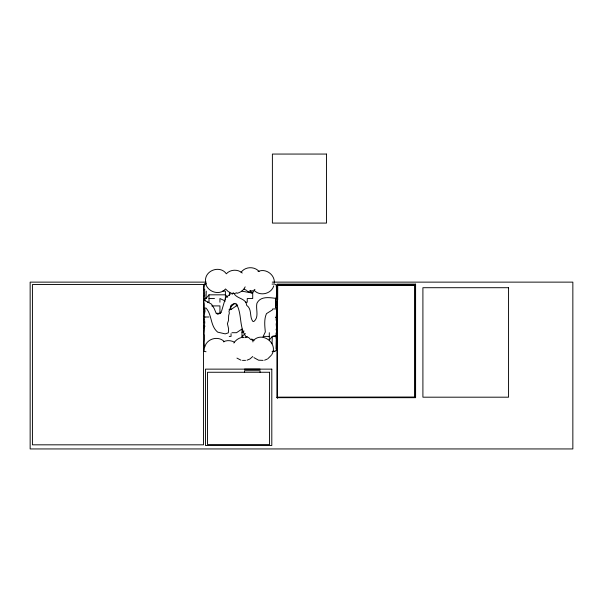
<?xml version="1.0" encoding="UTF-8"?>
<svg xmlns="http://www.w3.org/2000/svg" width="603" height="603" viewBox="0 0 603 603"><rect width="100%" height="100%" fill="white"/><g stroke="black" fill="none" stroke-linecap="round" stroke-linejoin="round"><path stroke-width="0.9" d="M204.281 298.93L206 298.515L206.271 291.128M272.036 343.793L272.307 336.406L276.611 335.381M272.051 284.096L274.35 284.013L276.114 284.752L276.702 290.073L276.325 297.656L275.609 299.729L275.609 307.259L276.272 307.877L276.536 311.645L276.114 319.839L276.611 321.746L276.189 324.218L276.596 328.658L276.084 329.238L276.619 331.492L275.978 333.911C276.883 335.999 275.315 336.941 276.28 338.901L276.008 348.579L276.483 349.996L274.81 351.504L272.126 351.632M204.809 346.966C206.799 338.547 218.452 335.426 224.376 341.72M271.712 354.737C278.805 343.635 262.207 330.889 253.313 340.62M204.854 284.541L206.128 283.847M232.494 294.181L233.195 292.651M245.172 286.855C243.778 290.179 240.559 292.432 237.13 293.292M273.739 285.875C271.305 294.174 259.501 296.661 253.916 290.058M262.991 336.828L265.32 331.989C264.777 326.019 263.91 319.371 266.481 313.628L272.322 309.965L272.571 308.992L276.362 308.864M254.918 289.372L252.34 293.111L241.788 291.128M233.874 343.039C235.992 339.512 239.881 337.258 243.996 337.19M252.793 356.479L249.846 359.019L247.026 360.187M271.252 355.34L268.041 358.551M204.628 298.568L206 298.515L209.007 294.829L225.394 294.829L227.708 297.241M273.672 336.353L272.307 336.406L269.3 340.1L269.3 332.705M204.854 284.375L204.078 287.382L204.146 289.236L204.854 289.304L204.078 290.284L204.854 290.85L204.349 292.214L204.854 292.809L204.281 293.405L204.854 294.377L204.176 295.221L204.854 295.47L204.078 296.842L204.854 297.053L204.854 298.116L204.04 298.922L204.854 299.48L203.505 301.078C205.382 304.379 203.354 308.676 204.854 311.389M241.057 272.375C245.089 266.488 254.443 266.149 259.086 271.501M276.325 297.656L275.609 298.327C269.134 297.581 260.504 295.945 256.916 303.294C255.574 309.151 259.396 317.057 253.923 321.444L252.943 321.497C249.122 316.809 252.371 309.324 246.71 305.397C246.107 297.927 236.76 299.111 233.934 293.292L230.323 293.932L225.514 297.89L221.648 310.899L219.929 313.417L217.698 314.246L216.16 313.236L214.253 308.646L211.54 304.176L205.955 301.04L205.133 300.686L204.854 301.078L204.854 299.48M230.859 306.671L234.959 303.332M241.984 332.705L244.034 331.032M242.926 337.763L241.984 336.399L245.398 333.617M203.505 351.172L203.829 351.172C204.794 348.609 204.319 345.104 204.191 342.353C204.553 339.994 204.568 337.838 204.553 335.004L204.063 334.333L204.538 328.153L204.04 327.904L204.492 327.143L204.1 326.766L204.854 326.57L204.854 325.937L204.153 325.816C204.967 324.565 203.965 323.766 204.854 323.012L204.854 322.65C203.626 323.004 204.477 321.06 204.854 321.18L204.07 320.216L204.643 319.243C204.1 318.897 204.176 317.766 204.854 317.336L204.854 316.967C203.377 316.665 204.899 314.728 204.575 313.937L204.605 313.522C203.746 313.1 205.774 312.618 204.221 311.962L204.854 311.532L204.854 308.035L206.06 308.095C212.294 315.143 210.048 325.793 217.698 332.155L225.198 333.866L228.333 332.856L228.612 328.786L227.406 323.63L228.439 320.66L228.665 315.573L229.344 313.093L228.967 311.329L231.386 305.043L234.07 303.513L236.353 304.018C242.331 313.824 238.75 327.195 246.114 336.866L248.609 337.499L250.773 339.572L253.75 340.092L253.969 340.763M216.289 313.304L219.929 313.304L221.301 312.377M229.034 309.61L230.859 309.61L237.688 304.99M275.45 317.464L276.815 316.537M244.961 337.71L247.298 336.61M223.344 341.841C226.766 340.039 230.979 340.318 234.333 342.135M264.611 360.187L267.43 359.019M258.046 271.561C265.539 267.913 274.991 274.614 274.297 282.867M234.183 293.631L236.715 292.794M245.511 360.383L242.489 360.383M263.096 360.383L258.559 360.187L253.923 357.624M249.755 290.993L252.8 290.759M207.319 302.246L209.007 302.216L209.007 294.829M206.339 282.129L30.15 282.129L30.15 448.941L572.85 448.941L572.85 282.129L272.292 282.129M204.455 283.742L206.271 283.742M277.697 284.955L414.924 284.955L414.924 397.189M277.365 285.046L415.301 285.046M277.486 285.098L415.045 285.098L415.045 397.226M222.665 291.128L225.394 291.128L225.394 299.299M204.327 298.515L206 298.515M209.007 298.523L214.472 298.523M277.079 299.729L277.697 299.729L277.697 284.541M245.429 302.216L247.245 302.216L247.245 298.523L252.71 298.523L252.71 292.056M211.736 305.909L219.929 305.909L219.929 313.304M275.609 307.259C276.317 304.982 276.28 302.314 275.609 299.895M277.079 307.259L277.486 307.259M204.455 316.997L209.007 316.997M231.967 332.705L236.519 332.705L241.984 329.012L241.984 336.399M229.238 336.399L231.055 336.399L231.055 333.632M263.835 336.399L269.3 336.399M272.307 336.406L276.483 336.406M272.94 351.18L274.764 351.18M244.516 369.134L260.059 369.134M277.079 397.271L415.595 397.151M277.425 397.332L415.595 397.332M277.079 397.505L415.595 397.505M206.022 351.76L203.829 351.172M247.245 291.128L252.34 293.111L250.079 290.586M240.974 360.187L236.941 358.092M225.394 301.085L219.929 298.523L219.929 302.216M243.996 289.116L246.755 290.435M231.085 292.968L228.326 291.648L225.522 288.958C218.768 296.88 204.44 290.608 205.472 280.274C205.548 269.895 220.472 265.199 226.336 273.8C230.293 269.368 237.899 268.968 242.255 273.038M251.752 338.894L252.913 340.1L252.913 341.946M277.486 285.046L277.486 397.679M277.365 284.85L277.365 398.033M277.312 284.91L277.312 398.033M277.079 287.804L277.079 290.661M277.079 294.226L277.079 296.096M277.079 311.005L277.079 322.326M277.079 326.012L277.079 332.69M260.059 372.262L260.059 370.702L244.516 370.702L244.516 372.262M236.323 304.063L236.323 305.909M230.859 305.909L230.859 309.61M229.449 292.787L229.449 295.47M326.494 154.059L272.39 154.059L272.39 223.08L326.494 223.08L326.494 154.059M415.595 284.134L277.131 284.134L277.131 397.679L415.595 397.679L415.595 284.134M203.505 284.541L32.426 284.541L32.426 444.826L203.505 444.826L203.505 284.541M508.563 287.706L422.907 287.706L422.907 397.189L508.563 397.189L508.563 287.706M271.802 369.134L205.487 369.134L205.487 445.496L271.802 445.496L271.802 369.134M269.564 372.262L207.522 372.262L207.522 444.592L269.564 444.592L269.564 372.262"/></g></svg>
